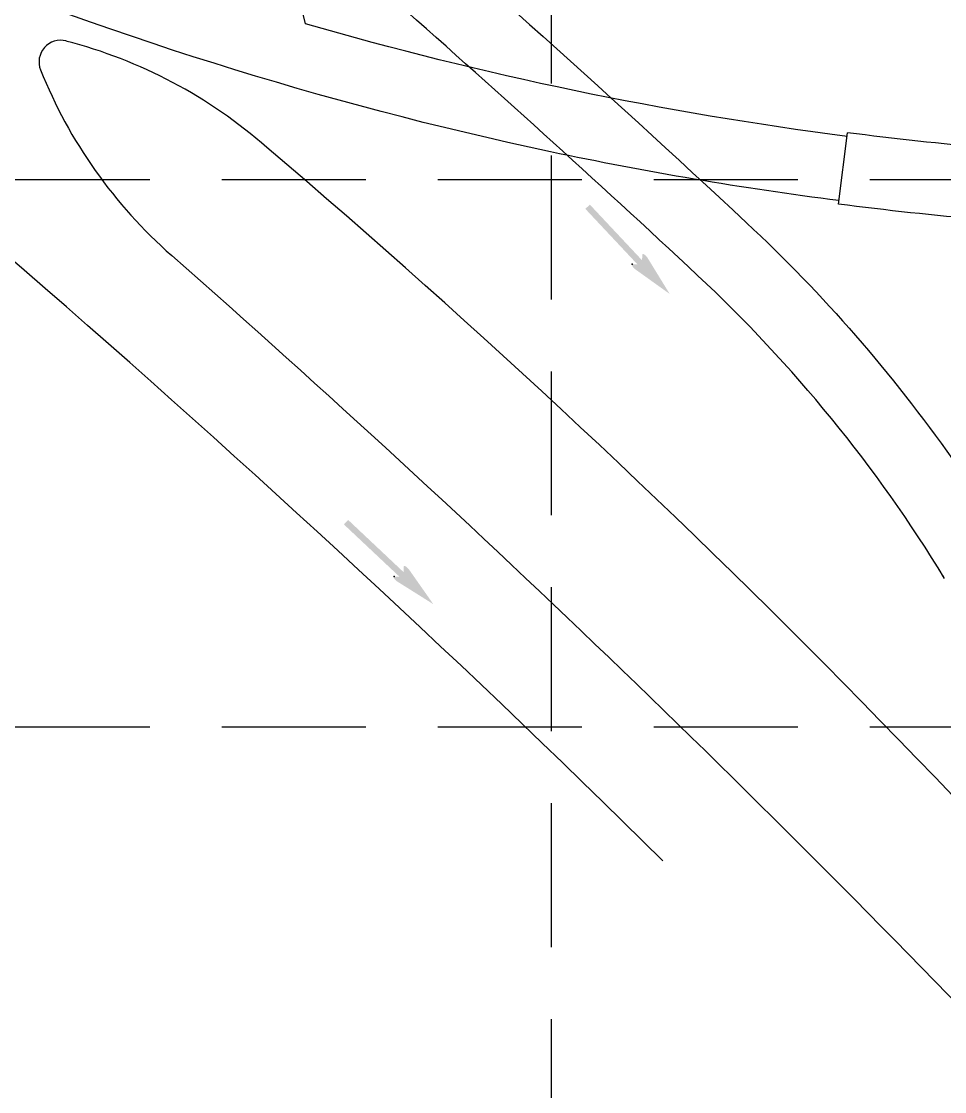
# Model space of a CAD drawing. Header units: feet. Extents: x 6037 to 11520, y 4436 to 7866.
# Drawn here: x 9978.6 to 10122.8, y 4896.2 to 5063.5 of the extents above; entities that cross this region are included whole.
import ezdxf

# ---------------------------------------------------------------- set-up
doc = ezdxf.new("R2010")
doc.units = ezdxf.units.FT
doc.header["$LTSCALE"] = 0.4
doc.header["$MEASUREMENT"] = 0
doc.linetypes.add('DASHED2', pattern=[0.375, 0.25, -0.125])
doc.linetypes.add('HIDDEN', pattern=[0.375, 0.25, -0.125])
for name, color, linetype in [('grid', 254, 'HIDDEN'), ('PAVING', 7, 'Continuous'), ('ROW', 7, 'Continuous'), ('STORM', 7, 'Continuous')]:
    doc.layers.add(name, color=color, linetype=linetype)

msp = doc.modelspace()

# ---------------------------------------------------------------- hatches: boundary and pattern name
at = {"layer": 'PAVING', "linetype": 'Continuous', "lineweight": 30}
h = msp.add_hatch(color=256, dxfattribs=at)
edge = h.paths.add_edge_path()
edge.add_line((10075.63, 5027.05), (10075.55, 5026.14))
edge.add_line((10075.55, 5026.14), (10067.41, 5034.82))
edge.add_line((10067.41, 5034.82), (10066.7, 5034.16))
edge.add_line((10066.7, 5034.16), (10074.85, 5025.47))
edge.add_line((10074.85, 5025.47), (10074.03, 5025.53))
edge.add_line((10074.03, 5025.53), (10074.02, 5025.53))
edge.add_ellipse((10074.4, 5025.05), major_axis=(-0.431, 0.46), ratio=0.285714, start_angle=342.8173, end_angle=484.7269)
edge.add_line((10074.53, 5024.69), (10074.53, 5024.69))
edge.add_line((10074.53, 5024.69), (10079.88, 5020.86))
edge.add_line((10079.88, 5020.86), (10076.44, 5026.47))
edge.add_line((10076.44, 5026.47), (10076.44, 5026.47))
edge.add_ellipse((10076.08, 5026.64), major_axis=(-0.431, 0.46), ratio=0.285714, start_angle=234.1685, end_angle=374.4967)
edge.add_line((10075.63, 5027.05), (10075.63, 5027.05))
edge.add_line((10075.63, 5027.05), (10075.63, 5027.05))
h = msp.add_hatch(color=256, dxfattribs=at)
edge = h.paths.add_edge_path()
edge.add_line((10038.33, 4978.29), (10038.31, 4977.37))
edge.add_line((10038.31, 4977.37), (10029.64, 4985.54))
edge.add_line((10029.64, 4985.54), (10028.98, 4984.83))
edge.add_line((10028.98, 4984.83), (10037.65, 4976.67))
edge.add_line((10037.65, 4976.67), (10036.82, 4976.67))
edge.add_line((10036.82, 4976.67), (10036.82, 4976.67))
edge.add_ellipse((10037.22, 4976.22), major_axis=(-0.459, 0.432), ratio=0.285714, start_angle=342.8173, end_angle=484.7269)
edge.add_line((10037.38, 4975.86), (10037.38, 4975.87))
edge.add_line((10037.38, 4975.87), (10042.95, 4972.37))
edge.add_line((10042.95, 4972.37), (10039.17, 4977.76))
edge.add_line((10039.17, 4977.76), (10039.17, 4977.76))
edge.add_ellipse((10038.8, 4977.91), major_axis=(-0.459, 0.432), ratio=0.285714, start_angle=234.1685, end_angle=374.4967)
edge.add_line((10038.33, 4978.29), (10038.33, 4978.29))
edge.add_line((10038.33, 4978.29), (10038.33, 4978.29))

# ---------------------------------------------------------------- linework, layer by layer
at = {"layer": 'grid', "color": 252, "linetype": 'DASHED2', "ltscale": 225}
for p, q in [((10061.38, 7776.26), (10061.38, 4782.14)), ((6128.66, 5038.74), (11431.87, 5038.74)), ((6128.66, 4953.21), (11431.87, 4953.21))]:
    msp.add_line(p, q, dxfattribs=at)
at = {"layer": 'PAVING'}
for centre, radius, start, end in [((8604.67, 3438.73), 2098.52, 45.37424, 53.0396), ((8604.67, 3438.73), 2168.29, 46.9708, 48.70012), ((9984.72, 5057.13), 3.38, 75.4908, 201.8202), ((9966.39, 4986.32), 76.51, 48.6555, 75.4908), ((10052.61, 5084.31), 76.51, 201.8202, 228.6555), ((9099.49, 3966.24), 1415.19, 38.95915, 49.58774), ((8604.67, 3438.73), 2115.4, 43.4671, 48.65548), ((9930.68, 4859.25), 225.04, 31.3693, 46.9708), ((9930.68, 4859.25), 225.04, 31.3693, 31.8288)]:
    msp.add_arc(centre, radius, start, end, dxfattribs=at)
at = {"layer": 'PAVING', "linetype": 'Continuous', "lineweight": 30}
for p in [(10074.03, 5025.53), (10036.82, 4976.67)]:
    msp.add_point(p, dxfattribs=at)
at = {"layer": 'ROW', "flags": 128}
msp.add_lwpolyline([(10044.6, 5155.6), (10042.5, 5150.78), (10042.5, 5150.78, -0.037301), (10020.99, 5110), (10023.4, 5093.28, -0.010542), (10091.88, 5032, -0.052003), (10124.05, 4995.02, 0.042246), (10147.18, 4967.35, -0.024289), (10288.16, 4810.54), (10288.16, 4810.54)], format="xyb", dxfattribs=at)
at = {"layer": 'STORM', "color": 5}
msp.add_line((10106.24, 5034.89), (10107.67, 5046.05), dxfattribs=at)
at = {"layer": 'STORM', "color": 5, "flags": 128}
msp.add_lwpolyline([(10023, 5063.09), (10006.95, 5127.57), (10006.95, 5127.57, -0.165184), (10010.82, 5173.73), (10014.07, 5181.18)], format="xyb", dxfattribs=at)
at = {"layer": 'STORM', "color": 5, "extrusion": (0, 0, -1)}
for centre, radius, start, end in [((-10180.4, 5602.79), 572.25, 282.016, 303.7748), ((-10178.5, 5598.51), 557.54, 277.306, 286.1952), ((-10178.5, 5598.51), 567.67, 277.306, 281.918)]:
    msp.add_arc(centre, radius, start, end, dxfattribs=at)
at = {"layer": 'STORM', "extrusion": (0, 0, -1)}
for radius, start in [(556.98, 272.7556), (568.23, 272.7334)]:
    msp.add_arc((-10178.5, 5598.51), radius, start, 277.306, dxfattribs=at)

doc.saveas('drawing.dxf')
